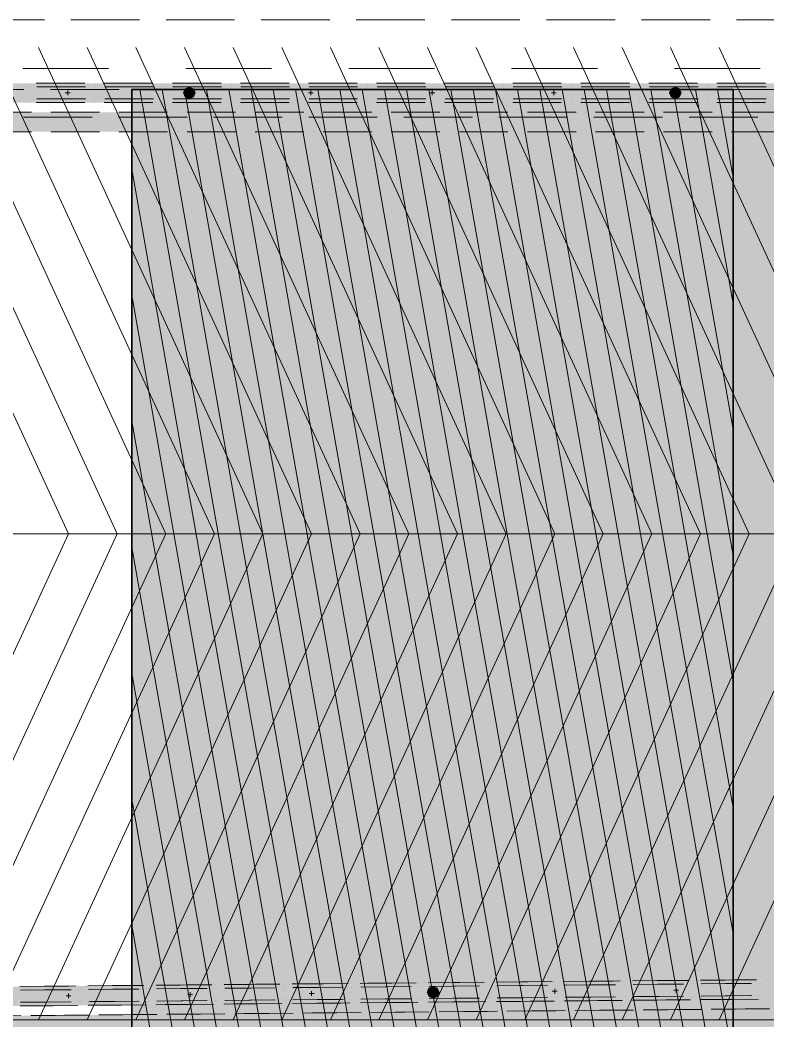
# Model space of a CAD drawing. Header units: inches. Extents: x 206002 to 410047, y 60394 to 83306.
# Drawn here: x 229378 to 230918, y 79249 to 81311 of the extents above; entities that cross this region are included whole.
import ezdxf

# ---------------------------------------------------------------- set-up
doc = ezdxf.new("R2010")
doc.units = ezdxf.units.IN
doc.header["$MEASUREMENT"] = 0
doc.layers.add('PDF_Shell - Roof', color=7, linetype='Continuous')
doc.layers.add('PDF_Structural - Bearing', color=7, linetype='Continuous')

msp = doc.modelspace()

# ---------------------------------------------------------------- hatches: boundary and pattern name
at = {"layer": 'PDF_Structural - Bearing', "true_color": 0xffffff, "transparency": 33554559}
for points in [[(237471.4, 81181), (226785.1, 81181), (226768.8, 81181), (226742.4, 81181), (226731.9, 81179.6), (226728.5, 81178.1), (226744.5, 81140.8), (226745.1, 81140.9), (226768.8, 81140.9), (226785.1, 81140.9), (237471.4, 81140.9)], [(237471.4, 81173.5), (226787.2, 81173.5), (226770.5, 81173.5), (226767.2, 81173.5), (226742.9, 81173.5), (226733.9, 81172.3), (226732.3, 81171.6), (226742.3, 81148.1), (226744.6, 81148.4), (226767.2, 81148.4), (226770.5, 81148.4), (226787.2, 81148.4), (237471.4, 81148.4)], [(229726.6, 81148.9), (229735.1, 81152.5), (229738.6, 81161), (229735.1, 81169.5), (229726.6, 81173), (229718.1, 81169.5), (229714.6, 81161), (229718.1, 81152.5)], [(230729.2, 81148.9), (230737.8, 81152.5), (230741.3, 81161), (230737.8, 81169.5), (230729.2, 81173), (230720.7, 81169.5), (230717.2, 81161), (230720.7, 81152.5)], [(237471.4, 81120.9), (226845.5, 81120.8), (226829.1, 81120.8), (226802.5, 81120.8), (226791.8, 81119.3), (226787.9, 81117.5), (226804.6, 81080.6), (226805.4, 81080.7), (226829.1, 81080.7), (226845.5, 81080.7), (237471.4, 81080.8)], [(237652.5, 79400.4), (237612.4, 79400.4), (237612.4, 79394.2), (228290.6, 79308.2), (228274.4, 79308), (228247.7, 79307.8), (228237.2, 79306.3), (228234, 79304.8), (228250.3, 79267.6), (228250.8, 79267.7), (228274.7, 79267.9), (228291, 79268.1), (237619.6, 79354.2), (237632.6, 79354.3), (237652.5, 79354.5)], [(237582.6, 79393.9), (228290.6, 79308.2), (228274.4, 79308), (228247.7, 79307.8), (228237.2, 79306.3), (228234, 79304.8), (228250.3, 79267.6), (228250.8, 79267.7), (228274.7, 79267.9), (228291, 79268.1), (237583, 79353.8)], [(237619.6, 79398.2), (237619.4, 79396.5), (237618.1, 79393.4), (237616, 79390.6), (237613.3, 79388.5), (237610.2, 79387.2), (237606, 79386.6), (237590.3, 79386.5), (228293.1, 79300.7), (228276.3, 79300.5), (228272.6, 79300.5), (228248.3, 79300.3), (228241.1, 79299.2), (228244.8, 79274), (228246.3, 79274.6), (228250.2, 79275.2), (228272.8, 79275.4), (228276.6, 79275.5), (228293.3, 79275.6), (237590.5, 79361.4), (237607.1, 79361.6), (237607.9, 79361.6), (237617, 79362.9), (237626.1, 79366.7), (237633.9, 79372.9), (237640, 79380.8), (237643.1, 79388.4)], [(237582.7, 79386.4), (228293.1, 79300.7), (228276.3, 79300.5), (228272.6, 79300.5), (228248.3, 79300.3), (228241.1, 79299.2), (228244.8, 79274), (228246.3, 79274.6), (228250.2, 79275.2), (228272.8, 79275.4), (228276.6, 79275.5), (228293.3, 79275.6), (237582.9, 79361.4)], [(237712.6, 79342), (237672.5, 79342), (237672.5, 79334.6), (228284.4, 79248), (228284.7, 79207.9), (237679.1, 79294.6), (237692.8, 79294.7), (237712.6, 79294.9)], [(230229.7, 79294), (230238.1, 79297.6), (230241.7, 79306.1), (230238, 79314.6), (230229.5, 79318.1), (230221, 79314.5), (230217.6, 79305.9), (230221.2, 79297.4)], [(230229.7, 79294), (230238.1, 79297.6), (230241.7, 79306.1), (230238, 79314.6), (230229.5, 79318.1), (230221, 79314.5), (230217.6, 79305.9), (230221.2, 79297.4)]]:
    msp.add_hatch(color=7, dxfattribs=at).paths.add_polyline_path(points)

# ---------------------------------------------------------------- linework, layer by layer
at = {"layer": 'PDF_Shell - Roof', "lineweight": 13}
for points in [[(229244.3, 81167.7), (229385.8, 81167.7)], [(229440.4, 81167.7), (229581.9, 81167.7)], [(229636.6, 81167.7), (229778.1, 81167.7)], [(229832.8, 81167.7), (229974.2, 81167.7)], [(230028.9, 81167.7), (230170.4, 81167.7)], [(230225, 81167.7), (230366.5, 81167.7)], [(230421.1, 81167.7), (230562.6, 81167.7)], [(230617.2, 81167.7), (230758.7, 81167.7)], [(230813.4, 81167.7), (230848.1, 81167.7), (237582.3, 81167.7), (237582.3, 79162.5), (230848.1, 79162.5), (230813.4, 79162.5)]]:
    msp.add_lwpolyline(points, dxfattribs=at)
at = {"layer": 'PDF_Shell - Roof', "lineweight": 35}
msp.add_lwpolyline([(229608.1, 79162.5), (230848.1, 79162.5), (230848.1, 81167.7), (229608.1, 81167.7)], close=True, dxfattribs=at)
at = {"layer": 'PDF_Shell - Roof', "color": 7, "lineweight": 0, "true_color": 0xffffff}
for points in [[(229624.9, 81167.7), (229978.6, 79162.5)], [(229670.7, 81167.7), (230024.4, 79162.5)], [(229716.6, 81167.7), (230070.2, 79162.5)], [(229762.4, 81167.7), (230116, 79162.5)], [(229808.2, 81167.7), (230161.8, 79162.5)], [(229854, 81167.7), (230207.7, 79162.5)], [(229899.9, 81167.7), (230253.5, 79162.5)], [(229945.7, 81167.7), (230299.3, 79162.5)], [(229991.5, 81167.7), (230345, 79162.5)], [(230037.3, 81167.7), (230390.8, 79162.5)], [(230083.1, 81167.7), (230436.7, 79162.5)], [(230129, 81167.7), (230482.5, 79162.5)], [(230174.8, 81167.7), (230528.3, 79162.5)], [(230220.6, 81167.7), (230574.1, 79162.5)], [(230266.4, 81167.7), (230619.9, 79162.5)], [(230312.2, 81167.7), (230665.8, 79162.5)], [(230358, 81167.7), (230711.6, 79162.5)], [(230403.8, 81167.7), (230757.4, 79162.5)], [(230449.6, 81167.7), (230803.2, 79162.5)], [(230495.4, 81167.7), (230848.1, 79167.4)], [(230541.2, 81167.7), (230848.1, 79427.2)], [(230587.1, 81167.7), (230848.1, 79687)], [(230632.9, 81167.7), (230848.1, 79946.9)], [(230678.7, 81167.7), (230848.1, 80206.7)], [(230724.5, 81167.7), (230848.1, 80466.5)], [(230770.3, 81167.7), (230848.1, 80726.3)], [(230816.2, 81167.7), (230848.1, 80986.2)], [(229608.1, 81003.6), (229932.7, 79162.5)], [(229608.1, 80743.8), (229886.9, 79162.5)], [(229608.1, 80483.9), (229841.1, 79162.5)], [(229608.1, 80224.1), (229795.3, 79162.5)], [(229608.1, 79964.3), (229749.5, 79162.5)], [(229608.1, 79704.4), (229703.6, 79162.5)], [(229608.1, 79444.6), (229657.8, 79162.5)]]:
    msp.add_lwpolyline(points, dxfattribs=at)
at = {"layer": 'PDF_Shell - Roof', "color": 7, "lineweight": 0, "true_color": 0xffffff, "transparency": 33554559}
for points in [[(230848.1, 79162.5), (229608.1, 79162.5), (230848.1, 81167.7), (229608.1, 81167.7)], [(230848.1, 79162.5), (230848.1, 81167.7), (237582.3, 79162.5), (237582.3, 81167.7)]]:
    msp.add_solid(points, dxfattribs=at)
at = {"layer": 'PDF_Structural - Bearing', "lineweight": 18}
for points in [[(229286.4, 81311.3), (229428, 81311.3)], [(229482.7, 81311.3), (229624.1, 81311.3)], [(229678.8, 81311.3), (229820.2, 81311.3)], [(229874.9, 81311.3), (230016.4, 81311.3)], [(230071, 81311.3), (230212.5, 81311.3)], [(230267.1, 81311.3), (230408.6, 81311.3)], [(230463.2, 81311.3), (230604.7, 81311.3)], [(230659.4, 81311.3), (230800.8, 81311.3)], [(230855.5, 81311.3), (230996.9, 81311.3)], [(229384.5, 81110.8), (229526.1, 81110.8)], [(229580.7, 81110.8), (229722.2, 81110.8)], [(229776.8, 81110.8), (229918.3, 81110.8)], [(229972.9, 81110.8), (230114.4, 81110.8)], [(230169.1, 81110.8), (230310.5, 81110.8)], [(230365.2, 81110.8), (230506.7, 81110.8)], [(230561.3, 81110.8), (230702.8, 81110.8)], [(230757.4, 81110.8), (230898.9, 81110.8)]]:
    msp.add_lwpolyline(points, dxfattribs=at)
for points in [[(229477.6, 80251.8), (229014.9, 81254.4), (229477.6, 80251.8), (229014.9, 79249.2)], [(229577.9, 80251.8), (229115.2, 81254.4), (229577.9, 80251.8), (229115.2, 79249.2)], [(229678.2, 80251.8), (229215.4, 81254.4), (229678.2, 80251.8), (229215.4, 79249.2)], [(229778.4, 80251.8), (229315.7, 81254.4), (229778.4, 80251.8), (229315.7, 79249.2)], [(229878.7, 80251.8), (229416, 81254.4), (229878.7, 80251.8), (229416, 79249.2)], [(229979, 80251.8), (229516.2, 81254.4), (229979, 80251.8), (229516.2, 79249.2)], [(230079.2, 80251.8), (229616.5, 81254.4), (230079.2, 80251.8), (229616.5, 79249.2)], [(230179.5, 80251.8), (229716.8, 81254.4), (230179.5, 80251.8), (229716.8, 79249.2)], [(230279.8, 80251.8), (229817, 81254.4), (230279.8, 80251.8), (229817, 79249.2)], [(230380, 80251.8), (229917.3, 81254.4), (230380, 80251.8), (229917.3, 79249.2)], [(230480.3, 80251.8), (230017.6, 81254.4), (230480.3, 80251.8), (230017.6, 79249.2)], [(230580.5, 80251.8), (230117.8, 81254.4), (230580.5, 80251.8), (230117.8, 79249.2)], [(230680.8, 80251.8), (230218.1, 81254.4), (230680.8, 80251.8), (230218.1, 79249.2)], [(230781.1, 80251.8), (230318.4, 81254.4), (230781.1, 80251.8), (230318.4, 79249.2)], [(230881.3, 80251.8), (230418.6, 81254.4), (230881.3, 80251.8), (230418.6, 79249.2)], [(230981.6, 80251.8), (230518.9, 81254.4), (230981.6, 80251.8), (230518.9, 79249.2)], [(231081.9, 80251.8), (230619.1, 81254.4), (231081.9, 80251.8), (230619.1, 79249.2)], [(231182.1, 80251.8), (230719.4, 81254.4), (231182.1, 80251.8), (230719.4, 79249.2)], [(231282.4, 80251.8), (230819.7, 81254.4), (231282.4, 80251.8), (230819.7, 79249.2)]]:
    msp.add_lwpolyline(points, close=True, dxfattribs=at)
at = {"layer": 'PDF_Structural - Bearing', "lineweight": 20}
for points in [[(229383.3, 81211), (229560.2, 81211)], [(229648.6, 81211), (229648.6, 81211)], [(229719.4, 81211), (229896.1, 81211)], [(229984.6, 81211), (229984.6, 81211)], [(230055.4, 81211), (230232.2, 81211)], [(230320.7, 81211), (230320.7, 81211)], [(230391.3, 81211), (230568.2, 81211)], [(230656.6, 81211), (230656.6, 81211)], [(230727.4, 81211), (230904.3, 81211)]]:
    msp.add_lwpolyline(points, dxfattribs=at)
at = {"layer": 'PDF_Structural - Bearing', "lineweight": 13}
for points in [[(229391, 81181), (229391, 81181)], [(229392.1, 81173.5), (229392.1, 81173.5)], [(229511.3, 81181), (229461.2, 81181), (229411.1, 81181)], [(229512.4, 81173.5), (229462.3, 81173.5), (229412.2, 81173.5)], [(229475.9, 81166), (229475.9, 81161), (229475.9, 81156)], [(229531.4, 81181), (229531.4, 81181)], [(229532.5, 81173.5), (229532.5, 81173.5)], [(229651.7, 81181), (229601.6, 81181), (229551.4, 81181)], [(229652.8, 81173.5), (229602.7, 81173.5), (229552.5, 81173.5)], [(229671.8, 81181), (229671.8, 81181)], [(229672.9, 81173.5), (229672.9, 81173.5)], [(229792.1, 81181), (229741.9, 81181), (229691.8, 81181)], [(229793.2, 81173.5), (229743, 81173.5), (229692.9, 81173.5)], [(229812.1, 81181), (229812.1, 81181)], [(229813.2, 81173.5), (229813.2, 81173.5)], [(229932.4, 81181), (229882.3, 81181), (229832.2, 81181)], [(229933.5, 81173.5), (229883.4, 81173.5), (229833.3, 81173.5)], [(229952.5, 81181), (229952.5, 81181)], [(229953.6, 81173.5), (229953.6, 81173.5)], [(230072.8, 81181), (230022.7, 81181), (229972.5, 81181)], [(230073.9, 81173.5), (230023.8, 81173.5), (229973.6, 81173.5)], [(229977.3, 81166), (229977.3, 81161), (229977.3, 81156)], [(230092.9, 81181), (230092.9, 81181)], [(230094, 81173.5), (230094, 81173.5)], [(230213.2, 81181), (230163, 81181), (230112.9, 81181)], [(230214.3, 81173.5), (230164.1, 81173.5), (230114, 81173.5)], [(230227.9, 81166), (230227.9, 81161), (230227.9, 81156)], [(230233.2, 81181), (230233.2, 81181)], [(230234.3, 81173.5), (230234.3, 81173.5)], [(230353.5, 81181), (230303.4, 81181), (230253.3, 81181)], [(230354.6, 81173.5), (230304.5, 81173.5), (230254.4, 81173.5)], [(230373.6, 81181), (230373.6, 81181)], [(230374.7, 81173.5), (230374.7, 81173.5)], [(230493.9, 81181), (230443.8, 81181), (230393.7, 81181)], [(230495, 81173.5), (230444.9, 81173.5), (230394.8, 81173.5)], [(230478.6, 81166), (230478.6, 81161), (230478.6, 81156)], [(230514, 81181), (230514, 81181)], [(230515.1, 81173.5), (230515.1, 81173.5)], [(230634.3, 81181), (230584.2, 81181), (230534, 81181)], [(230635.4, 81173.5), (230585.3, 81173.5), (230535.1, 81173.5)], [(230654.3, 81181), (230654.3, 81181)], [(230655.4, 81173.5), (230655.4, 81173.5)], [(230774.7, 81181), (230724.5, 81181), (230674.4, 81181)], [(230775.8, 81173.5), (230725.6, 81173.5), (230675.5, 81173.5)], [(230794.7, 81181), (230794.7, 81181)], [(230795.8, 81173.5), (230795.8, 81173.5)], [(230915, 81181), (230864.9, 81181), (230814.8, 81181)], [(230916.1, 81173.5), (230866, 81173.5), (230815.9, 81173.5)], [(229392.1, 81148.4), (229392.1, 81148.4)], [(229412.2, 81148.4), (229462.3, 81148.4), (229512.4, 81148.4)], [(229480.9, 81161), (229475.9, 81161), (229470.9, 81161)], [(229532.5, 81148.4), (229532.5, 81148.4)], [(229552.5, 81148.4), (229602.7, 81148.4), (229652.8, 81148.4)], [(229672.9, 81148.4), (229672.9, 81148.4)], [(229692.9, 81148.4), (229743, 81148.4), (229793.2, 81148.4)], [(229714.6, 81161), (229714.6, 81161)], [(229738.6, 81161), (229738.6, 81161)], [(229813.2, 81148.4), (229813.2, 81148.4)], [(229833.3, 81148.4), (229883.4, 81148.4), (229933.5, 81148.4)], [(229953.6, 81148.4), (229953.6, 81148.4)], [(229982.3, 81161), (229977.3, 81161), (229972.2, 81161)], [(229973.6, 81148.4), (230023.8, 81148.4), (230073.9, 81148.4)], [(230094, 81148.4), (230094, 81148.4)], [(230114, 81148.4), (230164.1, 81148.4), (230214.3, 81148.4)], [(230232.9, 81161), (230227.9, 81161), (230222.9, 81161)], [(230234.3, 81148.4), (230234.3, 81148.4)], [(230254.4, 81148.4), (230304.5, 81148.4), (230354.6, 81148.4)], [(230374.7, 81148.4), (230374.7, 81148.4)], [(230394.8, 81148.4), (230444.9, 81148.4), (230495, 81148.4)], [(230483.6, 81161), (230478.6, 81161), (230473.6, 81161)], [(230515.1, 81148.4), (230515.1, 81148.4)], [(230535.1, 81148.4), (230585.3, 81148.4), (230635.4, 81148.4)], [(230655.4, 81148.4), (230655.4, 81148.4)], [(230675.5, 81148.4), (230725.6, 81148.4), (230775.8, 81148.4)], [(230795.8, 81148.4), (230795.8, 81148.4)], [(230815.9, 81148.4), (230866, 81148.4), (230916.1, 81148.4)], [(229391, 81140.9), (229391, 81140.9)], [(229411.1, 81140.9), (229461.2, 81140.9), (229511.3, 81140.9)], [(229531.4, 81140.9), (229531.4, 81140.9)], [(229551.4, 81140.9), (229601.6, 81140.9), (229651.7, 81140.9)], [(229671.8, 81140.9), (229671.8, 81140.9)], [(229691.8, 81140.9), (229741.9, 81140.9), (229792.1, 81140.9)], [(229812.1, 81140.9), (229812.1, 81140.9)], [(229832.2, 81140.9), (229882.3, 81140.9), (229932.4, 81140.9)], [(229952.5, 81140.9), (229952.5, 81140.9)], [(229972.5, 81140.9), (230022.7, 81140.9), (230072.8, 81140.9)], [(230092.9, 81140.9), (230092.9, 81140.9)], [(230112.9, 81140.9), (230163, 81140.9), (230213.2, 81140.9)], [(230233.2, 81140.9), (230233.2, 81140.9)], [(230253.3, 81140.9), (230303.4, 81140.9), (230353.5, 81140.9)], [(230373.6, 81140.9), (230373.6, 81140.9)], [(230393.7, 81140.9), (230443.8, 81140.9), (230493.9, 81140.9)], [(230514, 81140.9), (230514, 81140.9)], [(230534, 81140.9), (230584.2, 81140.9), (230634.3, 81140.9)], [(230654.3, 81140.9), (230654.3, 81140.9)], [(230674.4, 81140.9), (230724.5, 81140.9), (230774.7, 81140.9)], [(230794.7, 81140.9), (230794.7, 81140.9)], [(230814.8, 81140.9), (230864.9, 81140.9), (230915, 81140.9)], [(229401.2, 81120.9), (229351.1, 81120.9), (229301, 81120.9)], [(229421.3, 81120.9), (229421.3, 81120.9)], [(229541.6, 81120.9), (229491.5, 81120.9), (229441.3, 81120.9)], [(229561.7, 81120.9), (229561.7, 81120.9)], [(229682, 81120.9), (229631.8, 81120.9), (229581.7, 81120.9)], [(229702, 81120.9), (229702, 81120.9)], [(229822.3, 81120.9), (229772.2, 81120.9), (229722.1, 81120.9)], [(229842.4, 81120.9), (229842.4, 81120.9)], [(229962.7, 81120.9), (229912.6, 81120.9), (229862.5, 81120.9)], [(229982.8, 81120.9), (229982.8, 81120.9)], [(230103.1, 81120.9), (230053, 81120.9), (230002.8, 81120.9)], [(230123.1, 81120.9), (230123.1, 81120.9)], [(230243.5, 81120.9), (230193.3, 81120.9), (230143.2, 81120.9)], [(230263.5, 81120.9), (230263.5, 81120.9)], [(230383.8, 81120.9), (230333.7, 81120.9), (230283.6, 81120.9)], [(230403.9, 81120.9), (230403.9, 81120.9)], [(230524.2, 81120.9), (230474.1, 81120.9), (230423.9, 81120.9)], [(230544.2, 81120.9), (230544.2, 81120.9)], [(230664.6, 81120.9), (230614.4, 81120.9), (230564.3, 81120.9)], [(230684.6, 81120.9), (230684.6, 81120.9)], [(230804.9, 81120.9), (230754.8, 81120.9), (230704.7, 81120.9)], [(230825, 81120.9), (230825, 81120.9)], [(230945.3, 81120.9), (230895.2, 81120.9), (230845, 81120.9)], [(229301, 81080.8), (229351.1, 81080.8), (229401.2, 81080.8)], [(229421.3, 81080.8), (229421.3, 81080.8)], [(229441.3, 81080.8), (229491.5, 81080.8), (229541.6, 81080.8)], [(229561.7, 81080.8), (229561.7, 81080.8)], [(229581.7, 81080.8), (229631.8, 81080.8), (229682, 81080.8)], [(229702, 81080.8), (229702, 81080.8)], [(229722.1, 81080.8), (229772.2, 81080.8), (229822.3, 81080.8)], [(229842.4, 81080.8), (229842.4, 81080.8)], [(229862.5, 81080.8), (229912.6, 81080.8), (229962.7, 81080.8)], [(229982.8, 81080.8), (229982.8, 81080.8)], [(230002.8, 81080.8), (230053, 81080.8), (230103.1, 81080.8)], [(230123.1, 81080.8), (230123.1, 81080.8)], [(230143.2, 81080.8), (230193.3, 81080.8), (230243.5, 81080.8)], [(230263.5, 81080.8), (230263.5, 81080.8)], [(230283.6, 81080.8), (230333.7, 81080.8), (230383.8, 81080.8)], [(230403.9, 81080.8), (230403.9, 81080.8)], [(230423.9, 81080.8), (230474.1, 81080.8), (230524.2, 81080.8)], [(230544.2, 81080.8), (230544.2, 81080.8)], [(230564.3, 81080.8), (230614.4, 81080.8), (230664.6, 81080.8)], [(230684.6, 81080.8), (230684.6, 81080.8)], [(230704.7, 81080.8), (230754.8, 81080.8), (230804.9, 81080.8)], [(230825, 81080.8), (230825, 81080.8)], [(230845, 81080.8), (230895.2, 81080.8), (230945.3, 81080.8)], [(237582.3, 80652.9), (237582.3, 79249.2), (228174.3, 79249.2), (237582.3, 79249.2), (237582.3, 77845.5)], [(230741, 79330.8), (230690.8, 79330.3), (230640.7, 79329.9)], [(230755.8, 79330.9), (230705.7, 79330.5), (230655.5, 79330)], [(230761, 79331), (230761, 79331)], [(230775.9, 79331.1), (230775.9, 79331.1)], [(230881.3, 79332.1), (230831.2, 79331.6), (230781.1, 79331.2)], [(230896.2, 79332.2), (230846, 79331.8), (230795.9, 79331.3)], [(230901.4, 79332.3), (230901.4, 79332.3)], [(230916.2, 79332.4), (230916.2, 79332.4)], [(229477.6, 79319.1), (229427.5, 79318.7), (229377.4, 79318.2)], [(229478.9, 79311.6), (229428.8, 79311.2), (229378.7, 79310.7)], [(229482.8, 79311.7), (229432.6, 79311.2), (229382.5, 79310.7)], [(229492.6, 79319.3), (229442.4, 79318.8), (229392.3, 79318.4)], [(229497.7, 79319.3), (229497.7, 79319.3)], [(229499, 79311.8), (229499, 79311.8)], [(229502.8, 79311.8), (229502.8, 79311.8)], [(229512.6, 79319.5), (229512.6, 79319.5)], [(229618, 79320.4), (229567.9, 79320), (229517.7, 79319.5)], [(229619.3, 79312.9), (229569.2, 79312.5), (229519, 79312)], [(229623.1, 79313), (229573, 79312.5), (229522.9, 79312)], [(229632.9, 79320.6), (229582.8, 79320.1), (229532.7, 79319.6)], [(229638.1, 79320.6), (229638.1, 79320.6)], [(229639.4, 79313.1), (229639.4, 79313.1)], [(229643.2, 79313.1), (229643.2, 79313.1)], [(229653, 79320.8), (229653, 79320.8)], [(229758.4, 79321.7), (229708.2, 79321.3), (229658.1, 79320.8)], [(229759.7, 79314.2), (229709.6, 79313.8), (229659.4, 79313.3)], [(229763.5, 79314.3), (229713.4, 79313.8), (229663.2, 79313.3)], [(229773.3, 79321.9), (229723.2, 79321.4), (229673.1, 79320.9)], [(229778.4, 79321.9), (229778.4, 79321.9)], [(229779.7, 79314.4), (229779.7, 79314.4)], [(229783.5, 79314.4), (229783.5, 79314.4)], [(229793.4, 79322.1), (229793.4, 79322.1)], [(229898.7, 79323), (229848.6, 79322.6), (229798.5, 79322.1)], [(229900.1, 79315.5), (229849.9, 79315.1), (229799.8, 79314.6)], [(229903.8, 79315.5), (229853.7, 79315.1), (229803.6, 79314.6)], [(229913.7, 79323.2), (229863.6, 79322.7), (229813.4, 79322.2)], [(229918.8, 79323.2), (229918.8, 79323.2)], [(229920.1, 79315.7), (229920.1, 79315.7)], [(229923.8, 79315.7), (229923.8, 79315.7)], [(229933.7, 79323.3), (229933.7, 79323.3)], [(230039.1, 79324.3), (229989, 79323.9), (229938.9, 79323.4)], [(230040.4, 79316.8), (229990.3, 79316.3), (229940.2, 79315.9)], [(230044.1, 79316.8), (229994, 79316.4), (229943.9, 79315.9)], [(230054.1, 79324.5), (230003.9, 79324), (229953.8, 79323.5)], [(230059.2, 79324.5), (230059.2, 79324.5)], [(230060.5, 79317), (230060.5, 79317)], [(230064.2, 79317), (230064.2, 79317)], [(230074.1, 79324.6), (230074.1, 79324.6)], [(230179.5, 79325.6), (230129.4, 79325.2), (230079.2, 79324.7)], [(230180.7, 79318.1), (230130.6, 79317.6), (230080.5, 79317.2)], [(230184.5, 79318.1), (230134.4, 79317.7), (230084.2, 79317.2)], [(230194.4, 79325.8), (230144.3, 79325.3), (230094.2, 79324.8)], [(230199.5, 79325.8), (230199.5, 79325.8)], [(230200.7, 79318.3), (230200.7, 79318.3)], [(230204.6, 79318.3), (230204.6, 79318.3)], [(230214.5, 79325.9), (230214.5, 79325.9)], [(230319.9, 79326.9), (230269.7, 79326.4), (230219.6, 79326)], [(230321.1, 79319.4), (230270.9, 79318.9), (230220.8, 79318.5)], [(230324.9, 79319.4), (230274.7, 79319), (230224.6, 79318.5)], [(230334.7, 79327), (230284.6, 79326.6), (230234.5, 79326.1)], [(230339.9, 79327.1), (230339.9, 79327.1)], [(230341.1, 79319.6), (230341.1, 79319.6)], [(230344.9, 79319.6), (230344.9, 79319.6)], [(230354.7, 79327.2), (230354.7, 79327.2)], [(230460.2, 79328.2), (230410.1, 79327.7), (230360, 79327.3)], [(230461.4, 79320.7), (230411.3, 79320.2), (230361.2, 79319.8)], [(230465.2, 79320.7), (230415.1, 79320.3), (230365, 79319.8)], [(230475.1, 79328.3), (230424.9, 79327.9), (230374.8, 79327.4)], [(230480.3, 79328.4), (230480.3, 79328.4)], [(230481.5, 79320.9), (230481.5, 79320.9)], [(230485.3, 79320.9), (230485.3, 79320.9)], [(230495.1, 79328.5), (230495.1, 79328.5)], [(230600.6, 79329.5), (230550.5, 79329), (230500.3, 79328.6)], [(230601.8, 79322), (230551.7, 79321.5), (230501.5, 79321.1)], [(230605.6, 79322), (230555.5, 79321.6), (230505.3, 79321.1)], [(230615.4, 79329.6), (230565.3, 79329.2), (230515.2, 79328.7)], [(230620.6, 79329.7), (230620.6, 79329.7)], [(230621.9, 79322.2), (230621.9, 79322.2)], [(230625.7, 79322.2), (230625.7, 79322.2)], [(230635.5, 79329.8), (230635.5, 79329.8)], [(230742.2, 79323.3), (230692, 79322.8), (230641.9, 79322.4)], [(230746, 79323.3), (230695.8, 79322.9), (230645.7, 79322.4)], [(230762.2, 79323.5), (230762.2, 79323.5)], [(230766, 79323.5), (230766, 79323.5)], [(230882.5, 79324.6), (230832.4, 79324.1), (230782.3, 79323.7)], [(230886.3, 79324.6), (230836.2, 79324.2), (230786.1, 79323.7)], [(230902.6, 79324.8), (230902.6, 79324.8)], [(230906.4, 79324.8), (230906.4, 79324.8)], [(229659.6, 79288.2), (229709.8, 79288.7), (229759.9, 79289.2)], [(229663.4, 79288.3), (229713.6, 79288.7), (229763.7, 79289.2)], [(229779.9, 79289.3), (229779.9, 79289.3)], [(229783.7, 79289.4), (229783.7, 79289.4)], [(229800, 79289.5), (229850.1, 79290), (229900.3, 79290.4)], [(229803.8, 79289.6), (229853.9, 79290), (229904.1, 79290.5)], [(229920.3, 79290.6), (229920.3, 79290.6)], [(229924.1, 79290.7), (229924.1, 79290.7)], [(229940.4, 79290.8), (229990.5, 79291.3), (230040.6, 79291.7)], [(229944.2, 79290.8), (229994.3, 79291.3), (230044.4, 79291.8)], [(230060.7, 79291.9), (230060.7, 79291.9)], [(230064.5, 79292), (230064.5, 79292)], [(230080.7, 79292.1), (230130.9, 79292.6), (230181, 79293)], [(230084.5, 79292.2), (230134.7, 79292.6), (230184.8, 79293.1)], [(230201, 79293.2), (230201, 79293.2)], [(230204.9, 79293.3), (230204.9, 79293.3)], [(230217.6, 79305.9), (230217.6, 79305.9)], [(230217.6, 79305.9), (230217.6, 79305.9)], [(230221.1, 79293.4), (230271.2, 79293.9), (230321.4, 79294.3)], [(230224.9, 79293.4), (230275, 79293.9), (230325.2, 79294.4)], [(230241.7, 79306.1), (230241.7, 79306.1)], [(230241.7, 79306.1), (230241.7, 79306.1)], [(230341.4, 79294.5), (230341.4, 79294.5)], [(230345.2, 79294.6), (230345.2, 79294.6)], [(230361.5, 79294.7), (230411.6, 79295.2), (230461.7, 79295.6)], [(230365.3, 79294.7), (230415.4, 79295.2), (230465.5, 79295.7)], [(230481.8, 79295.8), (230481.8, 79295.8)], [(230485.6, 79295.9), (230485.6, 79295.9)], [(230500.6, 79288.5), (230550.8, 79288.9), (230600.9, 79289.4)], [(230501.8, 79296), (230552, 79296.5), (230602.1, 79296.9)], [(230505.6, 79296), (230555.8, 79296.5), (230605.8, 79297)], [(230519, 79288.6), (230569.1, 79289.1), (230619.2, 79289.6)], [(230620.9, 79289.6), (230620.9, 79289.6)], [(230622.2, 79297.1), (230622.2, 79297.1)], [(230625.9, 79297.1), (230625.9, 79297.1)], [(230639.3, 79289.7), (230639.3, 79289.7)], [(230641, 79289.8), (230691.1, 79290.2), (230741.3, 79290.7)], [(230642.2, 79297.3), (230692.3, 79297.8), (230742.5, 79298.2)], [(230645.9, 79297.3), (230696, 79297.8), (230746.2, 79298.3)], [(230659.4, 79289.9), (230709.5, 79290.4), (230759.6, 79290.9)], [(230761.3, 79290.9), (230761.3, 79290.9)], [(230762.5, 79298.4), (230762.5, 79298.4)], [(230766.2, 79298.4), (230766.2, 79298.4)], [(230779.7, 79291.1), (230779.7, 79291.1)], [(230781.4, 79291.1), (230831.5, 79291.5), (230881.6, 79292)], [(230782.6, 79298.6), (230832.7, 79299.1), (230882.7, 79299.5)], [(230786.3, 79298.6), (230836.4, 79299.1), (230886.6, 79299.6)], [(230799.7, 79291.2), (230849.9, 79291.7), (230900, 79292.2)], [(230901.7, 79292.2), (230901.7, 79292.2)], [(230902.8, 79299.7), (230902.8, 79299.7)], [(230906.6, 79299.7), (230906.6, 79299.7)], [(229377.8, 79278.1), (229427.9, 79278.6), (229478, 79279)], [(229378.9, 79285.6), (229429, 79286.1), (229479.1, 79286.6)], [(229382.7, 79285.7), (229432.8, 79286.1), (229483, 79286.6)], [(229396.1, 79278.3), (229446.3, 79278.7), (229496.4, 79279.2)], [(229498.1, 79279.2), (229498.1, 79279.2)], [(229499.2, 79286.7), (229499.2, 79286.7)], [(229503, 79286.8), (229503, 79286.8)], [(229516.4, 79279.4), (229516.4, 79279.4)], [(229518.1, 79279.4), (229568.3, 79279.9), (229618.4, 79280.3)], [(229519.2, 79286.9), (229569.4, 79287.4), (229619.5, 79287.9)], [(229523.1, 79287), (229573.2, 79287.4), (229623.3, 79287.9)], [(229536.5, 79279.6), (229586.6, 79280), (229636.8, 79280.5)], [(229638.5, 79280.5), (229638.5, 79280.5)], [(229639.6, 79288), (229639.6, 79288)], [(229643.4, 79288.1), (229643.4, 79288.1)], [(229656.8, 79280.7), (229656.8, 79280.7)], [(229658.5, 79280.7), (229708.6, 79281.2), (229758.8, 79281.6)], [(229676.9, 79280.9), (229727, 79281.3), (229777.1, 79281.8)], [(229778.8, 79281.8), (229778.8, 79281.8)], [(229797.2, 79282), (229797.2, 79282)], [(229798.9, 79282), (229849, 79282.5), (229899.1, 79282.9)], [(229817.2, 79282.2), (229867.4, 79282.6), (229917.4, 79283.1)], [(229919.2, 79283.1), (229919.2, 79283.1)], [(229937.5, 79283.3), (229937.5, 79283.3)], [(229939.3, 79283.3), (229989.4, 79283.8), (230039.5, 79284.2)], [(229957.5, 79283.5), (230007.6, 79283.9), (230057.8, 79284.4)], [(230059.6, 79284.4), (230059.6, 79284.4)], [(230077.8, 79284.6), (230077.8, 79284.6)], [(230079.6, 79284.6), (230129.8, 79285), (230179.9, 79285.5)], [(230097.9, 79284.8), (230148, 79285.2), (230198.1, 79285.7)], [(230199.9, 79285.7), (230199.9, 79285.7)], [(230218.2, 79285.9), (230218.2, 79285.9)], [(230220, 79285.9), (230270.1, 79286.3), (230320.3, 79286.8)], [(230238.2, 79286), (230288.4, 79286.5), (230338.5, 79287)], [(230340.3, 79287), (230340.3, 79287)], [(230358.6, 79287.2), (230358.6, 79287.2)], [(230360.4, 79287.2), (230410.5, 79287.6), (230460.5, 79288.1)], [(230378.6, 79287.3), (230428.7, 79287.8), (230478.9, 79288.3)], [(230482.4, 79268.3), (230432.3, 79267.8), (230382.1, 79267.3)], [(230502, 79268.4), (230451.9, 79268), (230401.8, 79267.5)], [(230480.6, 79288.3), (230480.6, 79288.3)], [(230498.9, 79288.5), (230498.9, 79288.5)], [(230502.4, 79268.4), (230502.4, 79268.4)], [(230522.1, 79268.6), (230522.1, 79268.6)], [(230622.8, 79269.5), (230572.6, 79269.1), (230522.5, 79268.6)], [(230642.4, 79269.7), (230592.3, 79269.3), (230542.1, 79268.8)], [(230642.8, 79269.7), (230642.8, 79269.7)], [(230662.5, 79269.9), (230662.5, 79269.9)], [(230763.1, 79270.8), (230713, 79270.4), (230662.9, 79269.9)], [(230782.8, 79271), (230732.6, 79270.6), (230682.5, 79270.1)], [(230783.2, 79271), (230783.2, 79271)], [(230802.8, 79271.2), (230802.8, 79271.2)], [(230903.5, 79272.1), (230853.4, 79271.7), (230803.2, 79271.2)], [(230923.1, 79272.3), (230873, 79271.9), (230822.9, 79271.4)], [(229379.2, 79258.1), (229329.1, 79257.6), (229278.9, 79257.1)], [(229379.6, 79258.1), (229379.6, 79258.1)], [(229399.2, 79258.3), (229399.2, 79258.3)], [(229499.9, 79259.2), (229449.8, 79258.7), (229399.6, 79258.3)], [(229519.5, 79259.4), (229469.4, 79258.9), (229419.3, 79258.4)], [(229520, 79259.4), (229520, 79259.4)], [(229539.5, 79259.5), (229539.5, 79259.5)], [(229640.3, 79260.5), (229590.1, 79260), (229540, 79259.5)], [(229659.8, 79260.7), (229609.7, 79260.2), (229559.6, 79259.7)], [(229660.3, 79260.7), (229660.3, 79260.7)], [(229679.9, 79260.8), (229679.9, 79260.8)], [(229780.6, 79261.8), (229730.5, 79261.3), (229680.4, 79260.9)], [(229800.2, 79262), (229750.1, 79261.5), (229699.9, 79261)], [(229800.6, 79262), (229800.6, 79262)], [(229820.2, 79262.1), (229820.2, 79262.1)], [(229920.9, 79263.1), (229870.8, 79262.6), (229820.6, 79262.1)], [(229940.6, 79263.2), (229890.4, 79262.8), (229840.3, 79262.3)], [(229941, 79263.2), (229941, 79263.2)], [(229960.6, 79263.4), (229960.6, 79263.4)], [(230061.3, 79264.4), (230011.1, 79263.9), (229961, 79263.4)], [(230080.9, 79264.5), (230030.8, 79264.1), (229980.7, 79263.6)], [(230081.3, 79264.6), (230081.3, 79264.6)], [(230101, 79264.7), (230101, 79264.7)], [(230201.6, 79265.7), (230151.5, 79265.2), (230101.4, 79264.7)], [(230221.3, 79265.8), (230171.2, 79265.4), (230121, 79264.9)], [(230221.7, 79265.8), (230221.7, 79265.8)], [(230241.4, 79266), (230241.4, 79266)], [(230342, 79267), (230291.9, 79266.5), (230241.8, 79266)], [(230361.7, 79267.1), (230311.5, 79266.7), (230261.4, 79266.2)], [(230362.1, 79267.1), (230362.1, 79267.1)], [(230381.7, 79267.3), (230381.7, 79267.3)]]:
    msp.add_lwpolyline(points, dxfattribs=at)
for points in [[(229726.6, 81148.9), (229735.1, 81152.5), (229738.6, 81161), (229735.1, 81169.5), (229726.6, 81173), (229718.1, 81169.5), (229714.6, 81161), (229718.1, 81152.5)], [(230729.2, 81148.9), (230737.8, 81152.5), (230741.3, 81161), (230737.8, 81169.5), (230729.2, 81173), (230720.7, 81169.5), (230717.2, 81161), (230720.7, 81152.5)], [(228174.3, 80251.8), (237582.3, 80251.8)], [(230229.7, 79294), (230238.1, 79297.6), (230241.7, 79306.1), (230238, 79314.6), (230229.5, 79318.1), (230221, 79314.5), (230217.6, 79305.9), (230221.2, 79297.4)], [(230229.7, 79294), (230238.1, 79297.6), (230241.7, 79306.1), (230238, 79314.6), (230229.5, 79318.1), (230221, 79314.5), (230217.6, 79305.9), (230221.2, 79297.4)], [(230480.3, 79303.3), (230480.3, 79308.3), (230480.2, 79313.3), (230480.3, 79308.3)], [(230725.8, 79310.6), (230730.8, 79310.7), (230735.9, 79310.7), (230730.8, 79310.7)], [(230730.9, 79305.6), (230730.8, 79310.7), (230730.8, 79315.7), (230730.8, 79310.7)], [(229472.6, 79299), (229477.6, 79299.1), (229482.7, 79299.1), (229477.6, 79299.1)], [(229477.6, 79294.1), (229477.6, 79299.1), (229477.6, 79304.1), (229477.6, 79299.1)], [(229723.3, 79301.3), (229728.3, 79301.4), (229733.3, 79301.4), (229728.3, 79301.4)], [(229728.3, 79296.4), (229728.3, 79301.4), (229728.2, 79306.4), (229728.3, 79301.4)], [(229973.9, 79303.7), (229979, 79303.7), (229984, 79303.8), (229979, 79303.7)], [(229979, 79298.7), (229979, 79303.7), (229978.9, 79308.7), (229979, 79303.7)], [(230475.3, 79308.3), (230480.3, 79308.3), (230485.3, 79308.4), (230480.3, 79308.3)], [(228174.3, 79249.2), (237582.3, 79249.2)]]:
    msp.add_lwpolyline(points, close=True, dxfattribs=at)
at = {"layer": 'PDF_Structural - Bearing', "color": 7, "lineweight": 0, "true_color": 0xffffff, "transparency": 33554559}
msp.add_solid([(228334.5, 79248.4), (228334.8, 79208.3), (237583.2, 79333.8), (237583.5, 79293.7)], dxfattribs=at)

doc.saveas('drawing.dxf')
